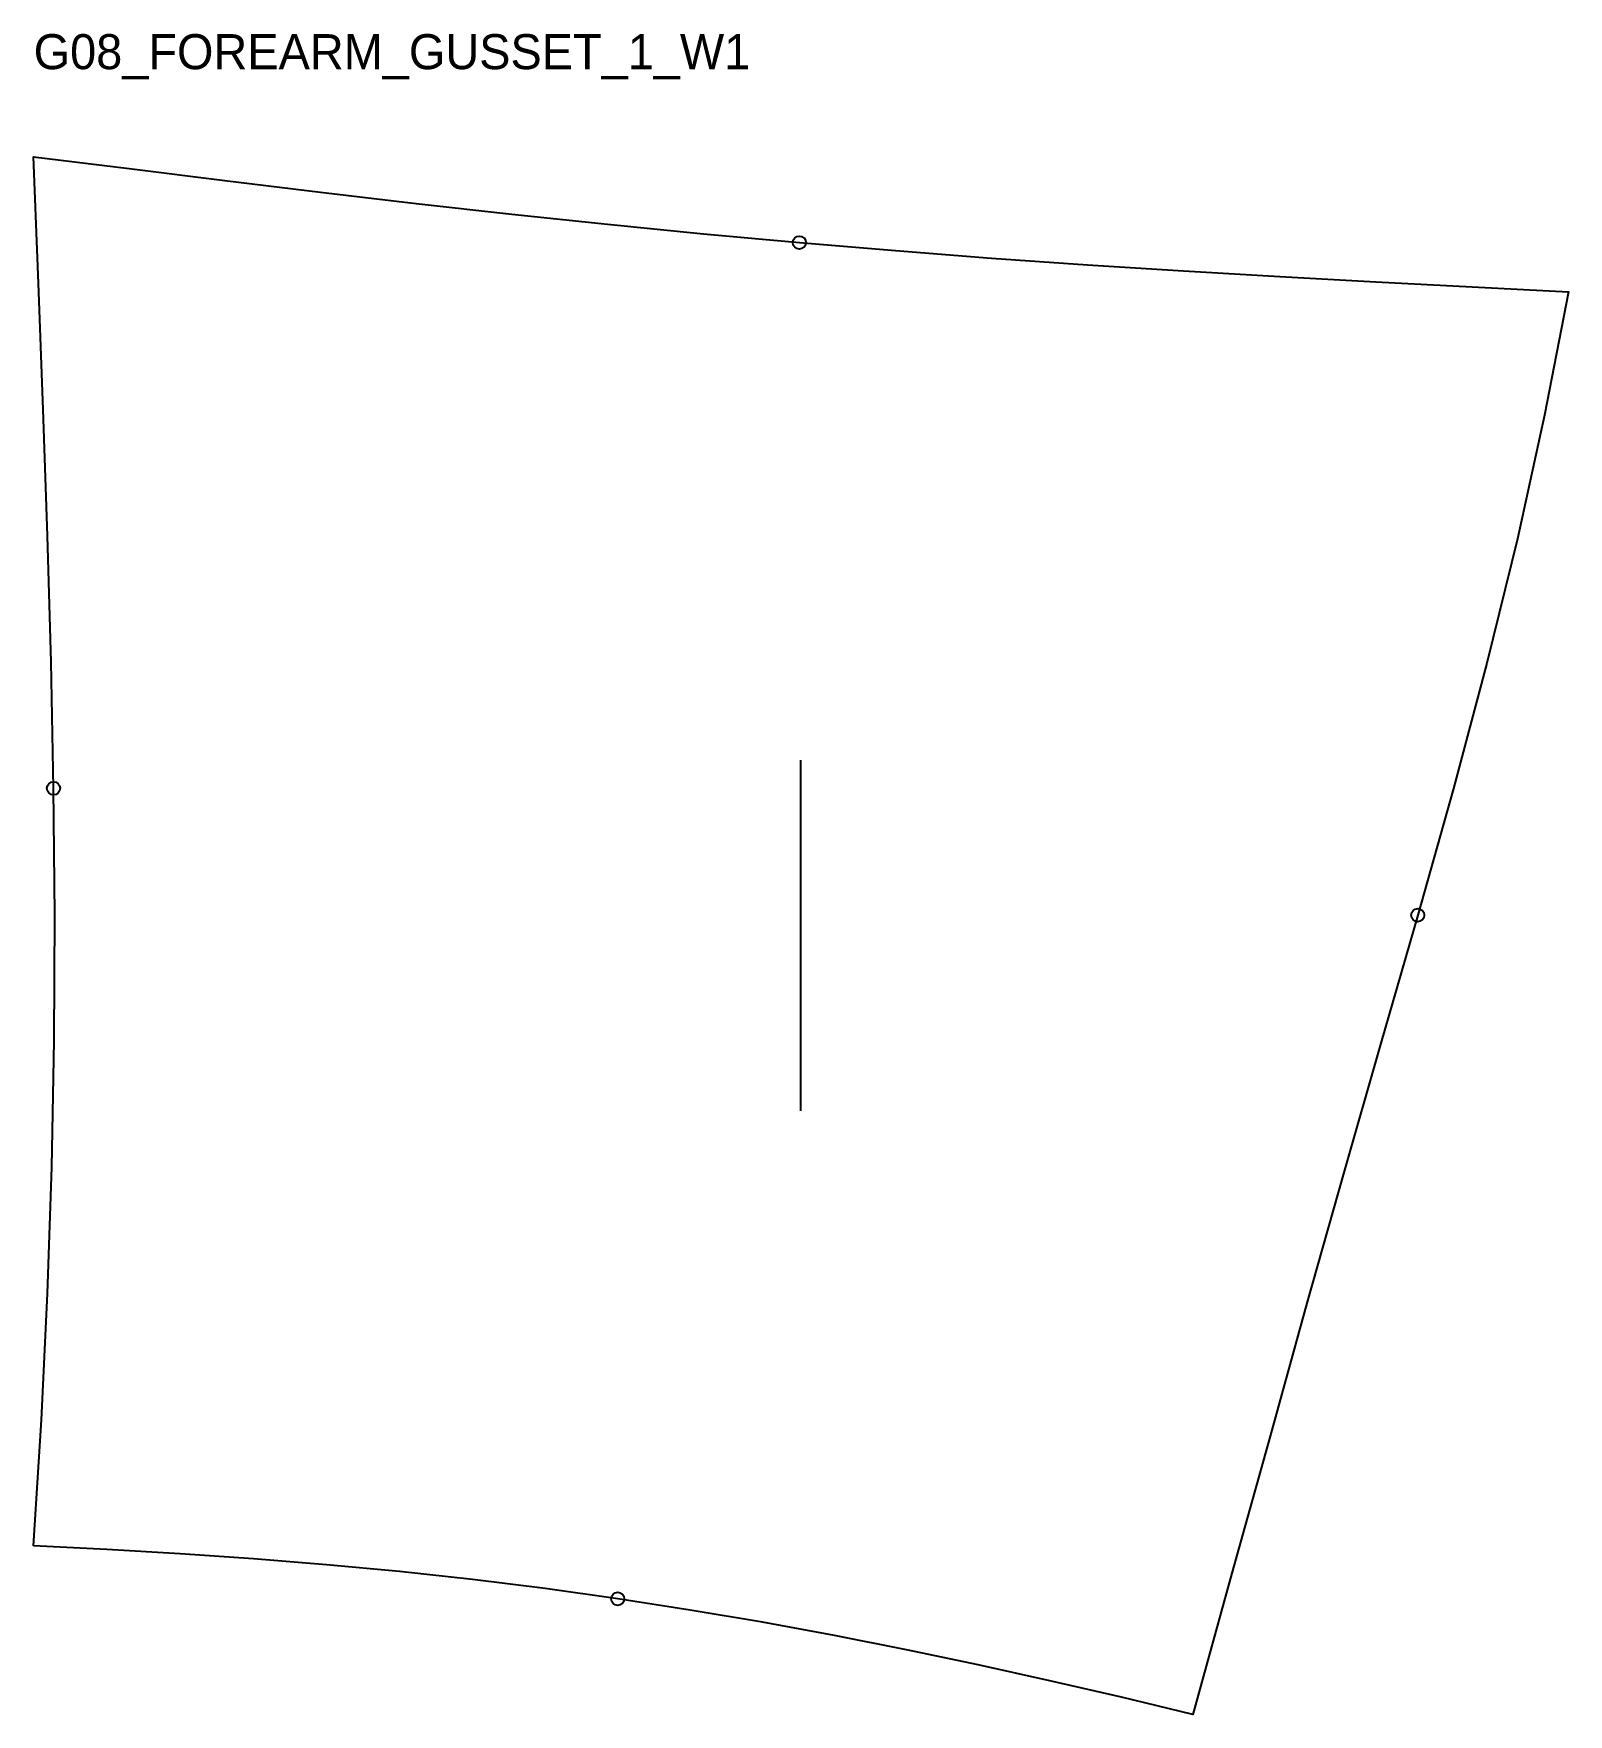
# Model space of a CAD drawing. Header units: millimetres. Extents: x 0 to 350, y -38 to 345.
import ezdxf

# ---------------------------------------------------------------- set-up
doc = ezdxf.new("R2010")
doc.units = ezdxf.units.MM
for name, color, linetype in [('CUT', 1, 'Continuous'), ('GRAIN', 3, 'Continuous'), ('ID', 7, 'Continuous'), ('NOTCH', 2, 'Continuous'), ('SEAM', 5, 'Continuous')]:
    doc.layers.add(name, color=color, linetype=linetype)

msp = doc.modelspace()

# ---------------------------------------------------------------- linework, layer by layer
at = {"layer": 'CUT'}
msp.add_lwpolyline([(0, 0), (1.76, 28.8), (3.17, 57.61), (4.15, 86.42), (4.69, 115.25), (4.8, 144.08), (4.55, 172.92), (3.98, 201.75), (3.17, 230.57), (2.19, 259.4), (1.11, 288.23), (0, 317.06), (21.82, 314.36), (43.63, 311.65), (65.45, 308.99), (87.27, 306.42), (109.11, 303.97), (130.96, 301.65), (152.83, 299.49), (174.7, 297.48), (196.6, 295.64), (218.5, 293.95), (240.42, 292.42), (262.35, 291.01), (284.29, 289.72), (306.24, 288.52), (328.19, 287.38), (350.14, 286.24), (344.67, 258.1), (338.55, 229.88), (331.58, 201.49), (323.92, 172.87), (315.78, 143.98), (307.37, 114.78), (298.88, 85.26), (290.51, 55.43), (282.1, 25.08), (273.36, -6.23), (264.46, -38.45), (248.18, -34.54), (231.87, -30.77), (215.53, -27.15), (199.15, -23.7), (182.74, -20.46), (166.29, -17.43), (149.79, -14.63), (133.26, -12.07), (116.69, -9.75), (100.09, -7.69), (83.46, -5.87), (66.81, -4.3), (50.13, -2.95), (33.43, -1.81), (16.72, -0.84), (0, 0)], close=True, dxfattribs=at)
at = {"layer": 'GRAIN'}
msp.add_line((175.07, 99.31), (175.07, 179.31), dxfattribs=at)
at = {"layer": 'NOTCH'}
for centre in [(174.7, 297.48), (4.55, 172.92), (315.78, 143.98), (133.26, -12.07)]:
    msp.add_circle(centre, 1.5, dxfattribs=at)
at = {"layer": 'SEAM'}
msp.add_lwpolyline([(0, 0), (1.76, 28.8), (3.17, 57.61), (4.15, 86.42), (4.69, 115.25), (4.8, 144.08), (4.55, 172.92), (3.98, 201.75), (3.17, 230.57), (2.19, 259.4), (1.11, 288.23), (0, 317.06), (21.82, 314.36), (43.63, 311.65), (65.45, 308.99), (87.27, 306.42), (109.11, 303.97), (130.96, 301.65), (152.83, 299.49), (174.7, 297.48), (196.6, 295.64), (218.5, 293.95), (240.42, 292.42), (262.35, 291.01), (284.29, 289.72), (306.24, 288.52), (328.19, 287.38), (350.14, 286.24), (344.67, 258.1), (338.55, 229.88), (331.58, 201.49), (323.92, 172.87), (315.78, 143.98), (307.37, 114.78), (298.88, 85.26), (290.51, 55.43), (282.1, 25.08), (273.36, -6.23), (264.46, -38.45), (248.18, -34.54), (231.87, -30.77), (215.53, -27.15), (199.15, -23.7), (182.74, -20.46), (166.29, -17.43), (149.79, -14.63), (133.26, -12.07), (116.69, -9.75), (100.09, -7.69), (83.46, -5.87), (66.81, -4.3), (50.13, -2.95), (33.43, -1.81), (16.72, -0.84)], close=True, dxfattribs=at)

# ---------------------------------------------------------------- texts
at = {"layer": 'ID'}
msp.add_text('G08_FOREARM_GUSSET_1_W1', height=8, dxfattribs=at).set_placement((0, 337.06))

doc.saveas('drawing.dxf')
